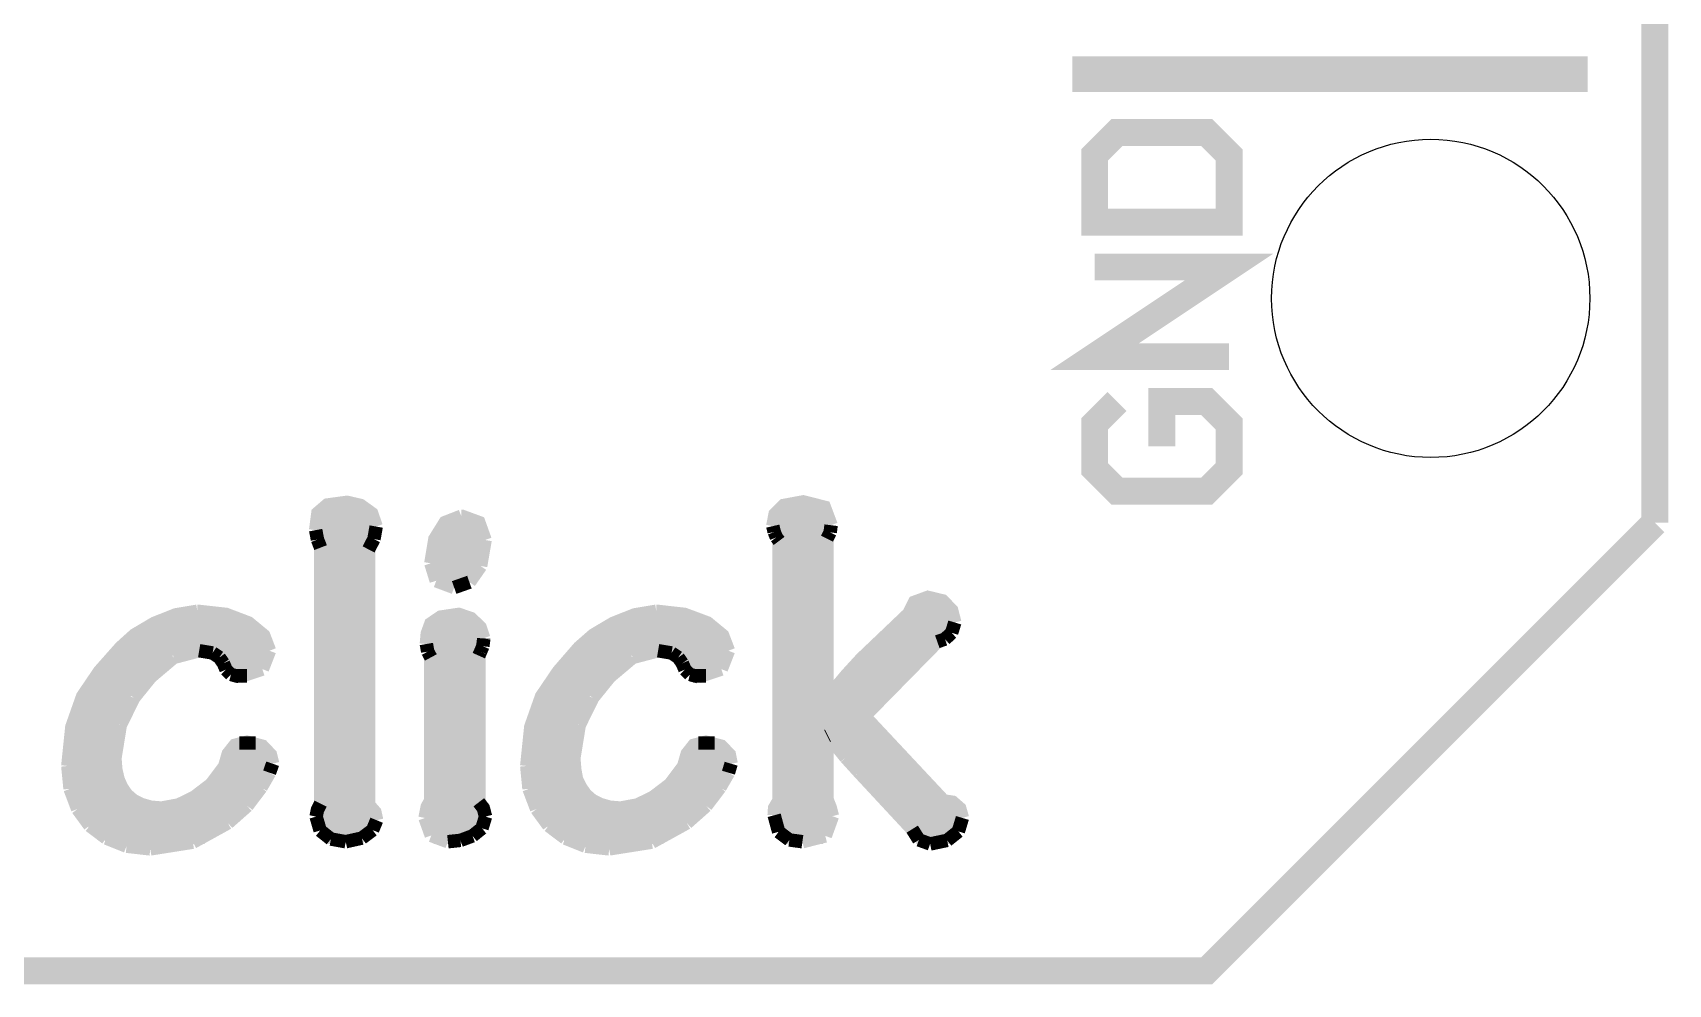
# Model space of a CAD drawing. Extents: x -0.05 to 0.95, y -0.15 to 0.98.
# Drawn here: x 0.5881 to 0.953, y -0.153 to 0.0593 of the extents above; entities that cross this region are included whole.
import ezdxf

# ---------------------------------------------------------------- set-up
doc = ezdxf.new("R2010")
doc.units = 0
doc.layers.get('0').update_dxf_attribs({"linetype": 'CONTINUOUS'})
for name, color, linetype in [('COMPASS_CLICK_V101_GKO', 5, 'CONTINUOUS'), ('COMPASS_CLICK_V101_GTO', 14, 'CONTINUOUS'), ('COMPASS_CLICK_V101_GTS', 12, 'CONTINUOUS')]:
    doc.layers.add(name, color=color, linetype=linetype)

# ---------------------------------------------------------------- blocks, each defined once
blk = doc.blocks.new('ROUND_49')
blk.add_circle((0, 0), 0.0355)

msp = doc.modelspace()

# ---------------------------------------------------------------- linework, layer by layer
at = {"layer": 'COMPASS_CLICK_V101_GKO', "const_width": 0.006}
for points in [[(0.95, -0.05), (0.95, 0.975)], [(-0.05, -0.15), (0.85, -0.15), (0.95, -0.05)]]:
    msp.add_lwpolyline(points, dxfattribs=at)
at = {"layer": 'COMPASS_CLICK_V101_GTO'}
for points, const_width in [([(0.82, 0.05), (0.935, 0.05)], 0.008), ([(0.825, 0.017), (0.855, 0.017), (0.855, 0.032), (0.85, 0.037), (0.83, 0.037), (0.825, 0.032), (0.825, 0.017)], 0.006), ([(0.855, -0.013), (0.825, -0.013), (0.855, 0.007), (0.825, 0.007)], 0.006), ([(0.83, -0.023), (0.825, -0.028), (0.825, -0.038), (0.83, -0.043), (0.85, -0.043), (0.855, -0.038), (0.855, -0.028), (0.85, -0.023), (0.84, -0.023), (0.84, -0.033)], 0.006), ([(0.6512, -0.0517), (0.6517, -0.0479), (0.6538, -0.0461), (0.6582, -0.0455), (0.6612, -0.0462), (0.6637, -0.048), (0.6647, -0.0509)], 0.003), ([(0.6516, -0.0482), (0.6639, -0.0482)], 0.003), ([(0.6769, -0.0591), (0.6778, -0.0537), (0.6801, -0.05), (0.6837, -0.0486)], 0.003), ([(0.6837, -0.0486), (0.6838, -0.0486), (0.6876, -0.05), (0.689, -0.0539)], 0.003), ([(0.7532, -0.0508), (0.7537, -0.0482), (0.7557, -0.0462), (0.76, -0.0454), (0.7647, -0.0466), (0.7662, -0.0506)], 0.003), ([(0.7537, -0.0482), (0.7658, -0.0482)], 0.003), ([(0.6512, -0.0512), (0.6647, -0.0512)], 0.003), ([(0.6512, -0.0517), (0.6516, -0.0538)], 0.003), ([(0.6642, -0.0537), (0.6647, -0.0509)], 0.003), ([(0.679, -0.0512), (0.6885, -0.0512)], 0.003), ([(0.7532, -0.0508), (0.7535, -0.0521)], 0.003), ([(0.7533, -0.0512), (0.7661, -0.0512)], 0.003), ([(0.7535, -0.0521), (0.754, -0.0533)], 0.003), ([(0.7653, -0.0536), (0.766, -0.0522)], 0.003), ([(0.766, -0.0522), (0.7662, -0.0506)], 0.003), ([(0.6516, -0.0538), (0.6523, -0.0556)], 0.003), ([(0.6517, -0.0542), (0.664, -0.0542)], 0.003), ([(0.6523, -0.1127), (0.6523, -0.0556)], 0.003), ([(0.663, -0.056), (0.6642, -0.0537)], 0.003), ([(0.663, -0.113), (0.663, -0.056)], 0.003), ([(0.6776, -0.0542), (0.689, -0.0542)], 0.003), ([(0.688, -0.0597), (0.689, -0.0539)], 0.003), ([(0.7535, -0.1153), (0.7536, -0.1137), (0.7546, -0.112), (0.7546, -0.0541)], 0.003), ([(0.754, -0.0533), (0.7546, -0.0541)], 0.003), ([(0.7546, -0.0542), (0.7653, -0.0542)], 0.003), ([(0.7653, -0.0889), (0.7653, -0.0536)], 0.003), ([(0.6523, -0.0572), (0.663, -0.0572)], 0.003), ([(0.6769, -0.0591), (0.6781, -0.063)], 0.003), ([(0.677, -0.0572), (0.6887, -0.0572)], 0.003), ([(0.6855, -0.0633), (0.688, -0.0597)], 0.003), ([(0.7546, -0.0572), (0.7653, -0.0572)], 0.003), ([(0.6523, -0.0602), (0.663, -0.0602)], 0.003), ([(0.6523, -0.0632), (0.663, -0.0632)], 0.003), ([(0.677, -0.0602), (0.6877, -0.0602)], 0.003), ([(0.6781, -0.063), (0.6821, -0.0645)], 0.003), ([(0.6784, -0.0632), (0.6855, -0.0632)], 0.003), ([(0.6821, -0.0645), (0.6855, -0.0633)], 0.003), ([(0.7546, -0.0602), (0.7653, -0.0602)], 0.003), ([(0.7546, -0.0632), (0.7653, -0.0632)], 0.003), ([(0.6523, -0.0662), (0.663, -0.0662)], 0.003), ([(0.7546, -0.0662), (0.7653, -0.0662)], 0.003), ([(0.7653, -0.0889), (0.7655, -0.089), (0.7697, -0.084), (0.773, -0.0804), (0.7835, -0.0704), (0.7848, -0.0678), (0.7878, -0.0667), (0.7911, -0.0675), (0.7931, -0.0696), (0.7938, -0.0723)], 0.003), ([(0.5959, -0.1043), (0.5968, -0.0956), (0.5992, -0.0888), (0.603, -0.0832), (0.6077, -0.0779), (0.6108, -0.0751), (0.6152, -0.0725), (0.62, -0.0706), (0.6248, -0.0698)], 0.003), ([(0.6248, -0.0698), (0.6249, -0.0698), (0.6312, -0.0705), (0.6362, -0.0724), (0.6396, -0.0752), (0.6409, -0.0786)], 0.003), ([(0.6523, -0.0692), (0.663, -0.0692)], 0.003), ([(0.6759, -0.0771), (0.6761, -0.0748), (0.6769, -0.0726), (0.6791, -0.0711), (0.6831, -0.0705), (0.6858, -0.0714), (0.6879, -0.0734), (0.6887, -0.0758)], 0.003), ([(0.6983, -0.1043), (0.6992, -0.0956), (0.7016, -0.0888), (0.7054, -0.0832), (0.71, -0.0779), (0.7132, -0.0751), (0.7176, -0.0725), (0.7224, -0.0706), (0.7272, -0.0698)], 0.003), ([(0.7272, -0.0698), (0.7273, -0.0698), (0.7335, -0.0705), (0.7386, -0.0724), (0.742, -0.0752), (0.7433, -0.0786)], 0.003), ([(0.7546, -0.0692), (0.7653, -0.0692)], 0.003), ([(0.7837, -0.0692), (0.7929, -0.0692)], 0.003), ([(0.6157, -0.0722), (0.6359, -0.0722)], 0.003), ([(0.6523, -0.0722), (0.663, -0.0722)], 0.003), ([(0.6772, -0.0722), (0.6869, -0.0722)], 0.003), ([(0.7181, -0.0722), (0.7383, -0.0722)], 0.003), ([(0.7546, -0.0722), (0.7653, -0.0722)], 0.003), ([(0.7815, -0.0722), (0.7938, -0.0722)], 0.003), ([(0.7931, -0.0746), (0.7938, -0.0723)], 0.003), ([(0.6107, -0.0752), (0.6396, -0.0752)], 0.003), ([(0.6523, -0.0752), (0.663, -0.0752)], 0.003), ([(0.6759, -0.0771), (0.6762, -0.0788)], 0.003), ([(0.676, -0.0752), (0.6887, -0.0752)], 0.003), ([(0.688, -0.0788), (0.6885, -0.0776)], 0.003), ([(0.6885, -0.0776), (0.6887, -0.0759)], 0.003), ([(0.6887, -0.0759), (0.6887, -0.0758)], 0.003), ([(0.7131, -0.0752), (0.742, -0.0752)], 0.003), ([(0.7546, -0.0752), (0.7653, -0.0752)], 0.003), ([(0.7736, -0.0932), (0.7899, -0.0766)], 0.003), ([(0.7784, -0.0752), (0.7927, -0.0752)], 0.003), ([(0.7899, -0.0766), (0.7916, -0.076)], 0.003), ([(0.7916, -0.076), (0.7931, -0.0746)], 0.003), ([(0.6046, -0.0812), (0.6178, -0.0812)], 0.003), ([(0.6074, -0.0782), (0.6409, -0.0782)], 0.003), ([(0.6144, -0.0844), (0.6195, -0.0801)], 0.003), ([(0.6195, -0.0801), (0.6252, -0.0786)], 0.003), ([(0.6252, -0.0786), (0.6282, -0.0791)], 0.003), ([(0.6282, -0.0791), (0.6297, -0.0801)], 0.003), ([(0.6297, -0.0801), (0.6306, -0.0814)], 0.003), ([(0.6305, -0.0812), (0.6403, -0.0812)], 0.003), ([(0.6306, -0.0814), (0.6312, -0.0828)], 0.003), ([(0.6393, -0.0827), (0.6409, -0.0786)], 0.003), ([(0.6523, -0.0782), (0.663, -0.0782)], 0.003), ([(0.6523, -0.0812), (0.663, -0.0812)], 0.003), ([(0.6756, -0.1159), (0.6761, -0.1134), (0.6769, -0.112), (0.6769, -0.0801)], 0.003), ([(0.676, -0.0782), (0.6883, -0.0782)], 0.003), ([(0.6762, -0.0788), (0.6769, -0.0801)], 0.003), ([(0.6769, -0.0812), (0.6876, -0.0812)], 0.003), ([(0.6876, -0.0797), (0.688, -0.0788)], 0.003), ([(0.6876, -0.1124), (0.6876, -0.0797)], 0.003), ([(0.707, -0.0812), (0.7202, -0.0812)], 0.003), ([(0.7098, -0.0782), (0.7432, -0.0782)], 0.003), ([(0.7168, -0.0844), (0.7219, -0.0801)], 0.003), ([(0.7219, -0.0801), (0.7276, -0.0786)], 0.003), ([(0.7276, -0.0786), (0.7306, -0.0791)], 0.003), ([(0.7306, -0.0791), (0.7321, -0.0801)], 0.003), ([(0.7321, -0.0801), (0.733, -0.0814)], 0.003), ([(0.7329, -0.0812), (0.7427, -0.0812)], 0.003), ([(0.733, -0.0814), (0.7336, -0.0828)], 0.003), ([(0.7417, -0.0827), (0.7433, -0.0786)], 0.003), ([(0.7546, -0.0782), (0.7653, -0.0782)], 0.003), ([(0.7546, -0.0812), (0.7653, -0.0812)], 0.003), ([(0.7723, -0.0812), (0.7853, -0.0812)], 0.003), ([(0.7753, -0.0782), (0.7882, -0.0782)], 0.003), ([(0.6021, -0.0842), (0.6145, -0.0842)], 0.003), ([(0.6106, -0.0891), (0.6144, -0.0844)], 0.003), ([(0.6312, -0.0828), (0.6323, -0.0839)], 0.003), ([(0.6323, -0.0839), (0.6342, -0.0844)], 0.003), ([(0.6331, -0.0842), (0.6359, -0.0842)], 0.003), ([(0.6342, -0.0844), (0.6393, -0.0827)], 0.003), ([(0.6523, -0.0842), (0.663, -0.0842)], 0.003), ([(0.6769, -0.0842), (0.6876, -0.0842)], 0.003), ([(0.7045, -0.0842), (0.7169, -0.0842)], 0.003), ([(0.713, -0.0891), (0.7168, -0.0844)], 0.003), ([(0.7336, -0.0828), (0.7347, -0.0839)], 0.003), ([(0.7347, -0.0839), (0.7366, -0.0844)], 0.003), ([(0.7355, -0.0842), (0.7383, -0.0842)], 0.003), ([(0.7366, -0.0844), (0.7417, -0.0827)], 0.003), ([(0.7546, -0.0842), (0.7653, -0.0842)], 0.003), ([(0.7696, -0.0842), (0.7824, -0.0842)], 0.003), ([(0.6001, -0.0872), (0.6119, -0.0872)], 0.003), ([(0.6523, -0.0872), (0.663, -0.0872)], 0.003), ([(0.6769, -0.0872), (0.6876, -0.0872)], 0.003), ([(0.7025, -0.0872), (0.7143, -0.0872)], 0.003), ([(0.7546, -0.0872), (0.7653, -0.0872)], 0.003), ([(0.767, -0.0872), (0.7795, -0.0872)], 0.003), ([(0.5985, -0.0902), (0.6099, -0.0902)], 0.003), ([(0.6076, -0.0952), (0.6106, -0.0891)], 0.003), ([(0.6523, -0.0902), (0.663, -0.0902)], 0.003), ([(0.6769, -0.0902), (0.6876, -0.0902)], 0.003), ([(0.7009, -0.0902), (0.7123, -0.0902)], 0.003), ([(0.71, -0.0952), (0.713, -0.0891)], 0.003), ([(0.7546, -0.0902), (0.7765, -0.0902)], 0.003), ([(0.5966, -0.0962), (0.6073, -0.0962)], 0.003), ([(0.5974, -0.0932), (0.6084, -0.0932)], 0.003), ([(0.6064, -0.1026), (0.6076, -0.0952)], 0.003), ([(0.6523, -0.0932), (0.663, -0.0932)], 0.003), ([(0.6523, -0.0962), (0.663, -0.0962)], 0.003), ([(0.6769, -0.0932), (0.6876, -0.0932)], 0.003), ([(0.6769, -0.0962), (0.6876, -0.0962)], 0.003), ([(0.699, -0.0962), (0.7097, -0.0962)], 0.003), ([(0.6998, -0.0932), (0.7108, -0.0932)], 0.003), ([(0.7088, -0.1026), (0.71, -0.0952)], 0.003), ([(0.7546, -0.0932), (0.7736, -0.0932)], 0.003), ([(0.7546, -0.0962), (0.7764, -0.0962)], 0.003), ([(0.7736, -0.0932), (0.7913, -0.1121), (0.7933, -0.1124), (0.7949, -0.1138), (0.7955, -0.1159)], 0.003), ([(0.5961, -0.0992), (0.6066, -0.0992)], 0.003), ([(0.6064, -0.1026), (0.6066, -0.1051), (0.6071, -0.1073), (0.6079, -0.1091), (0.609, -0.1107), (0.6105, -0.112), (0.6123, -0.1129), (0.6144, -0.1135), (0.6168, -0.1137), (0.6206, -0.113), (0.6241, -0.1113), (0.6279, -0.1084), (0.6309, -0.1044), (0.6317, -0.1016), (0.6332, -0.0997), (0.6359, -0.099), (0.6393, -0.0999), (0.6411, -0.1018), (0.6416, -0.1038)], 0.003), ([(0.6342, -0.0992), (0.6378, -0.0992)], 0.003), ([(0.6523, -0.0992), (0.663, -0.0992)], 0.003), ([(0.6769, -0.0992), (0.6876, -0.0992)], 0.003), ([(0.6985, -0.0992), (0.709, -0.0992)], 0.003), ([(0.7088, -0.1026), (0.709, -0.1051), (0.7094, -0.1073), (0.7103, -0.1091), (0.7114, -0.1107), (0.7129, -0.112), (0.7147, -0.1129), (0.7168, -0.1135), (0.7192, -0.1137), (0.723, -0.113), (0.7265, -0.1113), (0.7303, -0.1084), (0.7333, -0.1044), (0.7341, -0.1016), (0.7356, -0.0997), (0.7383, -0.099), (0.7417, -0.0999), (0.7435, -0.1018), (0.7439, -0.1038)], 0.003), ([(0.7366, -0.0992), (0.7402, -0.0992)], 0.003), ([(0.7546, -0.0992), (0.7653, -0.0992)], 0.003), ([(0.7653, -0.0976), (0.7655, -0.0975)], 0.003), ([(0.7653, -0.1118), (0.7653, -0.0976)], 0.003), ([(0.7655, -0.0975), (0.7695, -0.1024)], 0.003), ([(0.7669, -0.0992), (0.7792, -0.0992)], 0.003), ([(0.5959, -0.1022), (0.6064, -0.1022)], 0.003), ([(0.6315, -0.1022), (0.6412, -0.1022)], 0.003), ([(0.6523, -0.1022), (0.663, -0.1022)], 0.003), ([(0.6769, -0.1022), (0.6876, -0.1022)], 0.003), ([(0.6983, -0.1022), (0.7088, -0.1022)], 0.003), ([(0.7339, -0.1022), (0.7436, -0.1022)], 0.003), ([(0.7546, -0.1022), (0.7653, -0.1022)], 0.003), ([(0.7694, -0.1022), (0.782, -0.1022)], 0.003), ([(0.7695, -0.1024), (0.7725, -0.1057)], 0.003), ([(0.5959, -0.1043), (0.5964, -0.1094)], 0.003), ([(0.5959, -0.1052), (0.6066, -0.1052)], 0.003), ([(0.6304, -0.1052), (0.6411, -0.1052)], 0.003), ([(0.639, -0.1091), (0.6409, -0.1058)], 0.003), ([(0.6409, -0.1058), (0.6416, -0.1038)], 0.003), ([(0.6523, -0.1052), (0.663, -0.1052)], 0.003), ([(0.6769, -0.1052), (0.6876, -0.1052)], 0.003), ([(0.6983, -0.1043), (0.6988, -0.1094)], 0.003), ([(0.6983, -0.1052), (0.709, -0.1052)], 0.003), ([(0.7328, -0.1052), (0.7435, -0.1052)], 0.003), ([(0.7414, -0.1091), (0.7433, -0.1058)], 0.003), ([(0.7433, -0.1058), (0.7439, -0.1038)], 0.003), ([(0.7546, -0.1052), (0.7653, -0.1052)], 0.003), ([(0.772, -0.1052), (0.7848, -0.1052)], 0.003), ([(0.7725, -0.1057), (0.7843, -0.1184)], 0.003), ([(0.5962, -0.1082), (0.6074, -0.1082)], 0.003), ([(0.5964, -0.1094), (0.5981, -0.1139)], 0.003), ([(0.628, -0.1082), (0.6396, -0.1082)], 0.003), ([(0.6359, -0.1132), (0.639, -0.1091)], 0.003), ([(0.6523, -0.1082), (0.663, -0.1082)], 0.003), ([(0.6769, -0.1082), (0.6876, -0.1082)], 0.003), ([(0.6986, -0.1082), (0.7098, -0.1082)], 0.003), ([(0.6988, -0.1094), (0.7005, -0.1139)], 0.003), ([(0.7304, -0.1082), (0.742, -0.1082)], 0.003), ([(0.7383, -0.1132), (0.7414, -0.1091)], 0.003), ([(0.7546, -0.1082), (0.7653, -0.1082)], 0.003), ([(0.7748, -0.1082), (0.7876, -0.1082)], 0.003), ([(0.597, -0.1112), (0.6095, -0.1112)], 0.003), ([(0.5981, -0.1139), (0.6008, -0.1176)], 0.003), ([(0.5983, -0.1142), (0.6349, -0.1142)], 0.003), ([(0.6242, -0.1112), (0.6375, -0.1112)], 0.003), ([(0.6316, -0.117), (0.6359, -0.1132)], 0.003), ([(0.6513, -0.1156), (0.6516, -0.1141), (0.6523, -0.1127)], 0.003), ([(0.6516, -0.1142), (0.6641, -0.1142)], 0.003), ([(0.6523, -0.1112), (0.663, -0.1112)], 0.003), ([(0.663, -0.113), (0.6644, -0.1146), (0.6648, -0.1164)], 0.003), ([(0.6758, -0.1142), (0.6888, -0.1142)], 0.003), ([(0.6769, -0.1112), (0.6876, -0.1112)], 0.003), ([(0.6876, -0.1124), (0.6886, -0.1137), (0.6891, -0.1156)], 0.003), ([(0.6994, -0.1112), (0.7119, -0.1112)], 0.003), ([(0.7005, -0.1139), (0.7032, -0.1176)], 0.003), ([(0.7007, -0.1142), (0.7373, -0.1142)], 0.003), ([(0.7266, -0.1112), (0.7399, -0.1112)], 0.003), ([(0.734, -0.117), (0.7383, -0.1132)], 0.003), ([(0.7535, -0.1142), (0.7663, -0.1142)], 0.003), ([(0.7546, -0.1112), (0.7653, -0.1112)], 0.003), ([(0.7653, -0.1118), (0.766, -0.1136), (0.7665, -0.1155)], 0.003), ([(0.7776, -0.1112), (0.7904, -0.1112)], 0.003), ([(0.7804, -0.1142), (0.7951, -0.1142)], 0.003), ([(0.6005, -0.1172), (0.6313, -0.1172)], 0.003), ([(0.6008, -0.1176), (0.6045, -0.1204)], 0.003), ([(0.6238, -0.1213), (0.6316, -0.117)], 0.003), ([(0.6513, -0.1156), (0.6522, -0.1187)], 0.003), ([(0.6515, -0.1172), (0.6647, -0.1172)], 0.003), ([(0.6639, -0.1186), (0.6648, -0.1164)], 0.003), ([(0.6756, -0.1159), (0.677, -0.1198)], 0.003), ([(0.6757, -0.1172), (0.6888, -0.1172)], 0.003), ([(0.6862, -0.1199), (0.6883, -0.1182)], 0.003), ([(0.6883, -0.1182), (0.6891, -0.1156)], 0.003), ([(0.7029, -0.1172), (0.7337, -0.1172)], 0.003), ([(0.7032, -0.1176), (0.7069, -0.1204)], 0.003), ([(0.7262, -0.1213), (0.734, -0.117)], 0.003), ([(0.7535, -0.1153), (0.7545, -0.119)], 0.003), ([(0.7537, -0.1172), (0.7664, -0.1172)], 0.003), ([(0.7649, -0.1199), (0.7665, -0.1155)], 0.003), ([(0.7832, -0.1172), (0.7953, -0.1172)], 0.003), ([(0.7946, -0.1189), (0.7955, -0.1159)], 0.003), ([(0.6042, -0.1202), (0.6264, -0.1202)], 0.003), ([(0.6045, -0.1204), (0.609, -0.1222)], 0.003), ([(0.6143, -0.1228), (0.6238, -0.1213)], 0.003), ([(0.6522, -0.1187), (0.6546, -0.1206)], 0.003), ([(0.6539, -0.1202), (0.6619, -0.1202)], 0.003), ([(0.6546, -0.1206), (0.6579, -0.1212)], 0.003), ([(0.6579, -0.1212), (0.6615, -0.1204)], 0.003), ([(0.6615, -0.1204), (0.6639, -0.1186)], 0.003), ([(0.677, -0.1198), (0.6807, -0.1212)], 0.003), ([(0.6775, -0.1202), (0.6856, -0.1202)], 0.003), ([(0.6807, -0.1212), (0.6835, -0.1209)], 0.003), ([(0.6835, -0.1209), (0.6862, -0.1199)], 0.003), ([(0.7066, -0.1202), (0.7288, -0.1202)], 0.003), ([(0.7069, -0.1204), (0.7114, -0.1222)], 0.003), ([(0.7167, -0.1228), (0.7262, -0.1213)], 0.003), ([(0.7545, -0.119), (0.7569, -0.1208)], 0.003), ([(0.7557, -0.1202), (0.7644, -0.1202)], 0.003), ([(0.7569, -0.1208), (0.7598, -0.1212)], 0.003), ([(0.7598, -0.1212), (0.7649, -0.1199)], 0.003), ([(0.7843, -0.1184), (0.7858, -0.1208)], 0.003), ([(0.7852, -0.1202), (0.7933, -0.1202)], 0.003), ([(0.7858, -0.1208), (0.7883, -0.1217)], 0.003), ([(0.7883, -0.1217), (0.7921, -0.1209)], 0.003), ([(0.7921, -0.1209), (0.7946, -0.1189)], 0.003), ([(0.609, -0.1222), (0.6143, -0.1228)], 0.003), ([(0.7114, -0.1222), (0.7167, -0.1228)], 0.003)]:
    msp.add_lwpolyline(points, dxfattribs=dict(at, const_width=const_width))

# ---------------------------------------------------------------- block references
at = {"layer": 'COMPASS_CLICK_V101_GTS'}
msp.add_blockref('ROUND_49', (0.9, 0), dxfattribs=at)

doc.saveas('drawing.dxf')
